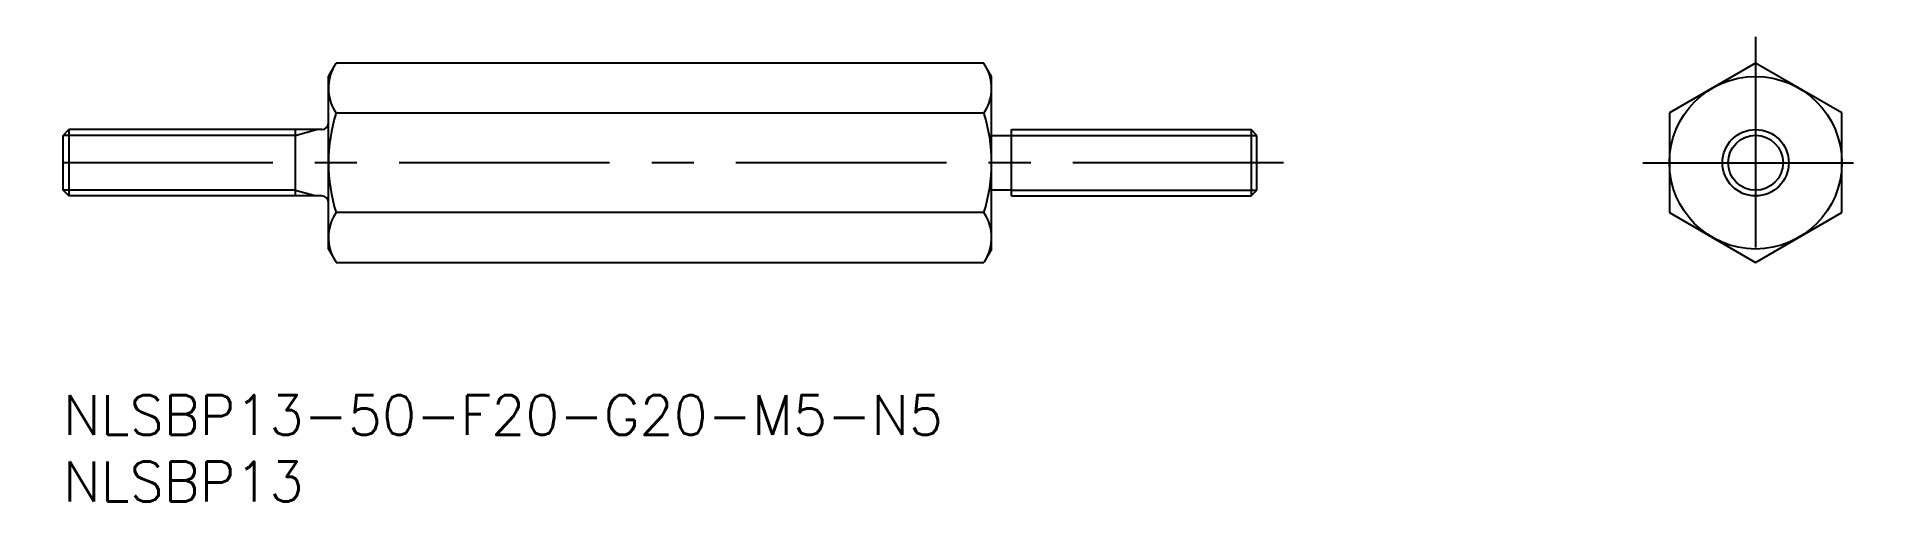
# Model space of a CAD drawing. Extents: x -2 to 136, y -8 to 27.
import ezdxf

# ---------------------------------------------------------------- set-up
doc = ezdxf.new("R2010")
doc.units = 0
doc.header["$LTSCALE"] = 0.5
doc.linetypes.add('CENTER', pattern=[50.8, 31.75, -6.35, 6.35, -6.35])
for name, color, linetype in [('MSM_CENTER', 1, 'CENTER'), ('MSM_CONTINUOUS', 7, 'CONTINUOUS'), ('MSM_NARROW', 5, 'CONTINUOUS'), ('MSM_PART_NUMBER', 7, 'CONTINUOUS')]:
    doc.layers.add(name, color=color, linetype=linetype)
doc.styles.get("Standard").update_dxf_attribs({"font": 'txt.shx', "height": 3, "bigfont": 'bigfont.shx'})

# ---------------------------------------------------------------- blocks, each defined once
blk = doc.blocks.new('*U4')
at = {"layer": 'MSM_PART_NUMBER'}
blk.add_text('NLSBP13-50-F20-G20-M5-N5', height=3, dxfattribs=at).set_placement((0, -3))
blk = doc.blocks.new('*U5')
at = {"layer": 'MSM_PART_NUMBER'}
blk.add_text('NLSBP13', height=3, dxfattribs=at).set_placement((0, -8))

msp = doc.modelspace()

# ---------------------------------------------------------------- linework, layer by layer
at = {"layer": 'MSM_CENTER'}
for p, q in [((127.6, 27.01), (127.6, 8)), ((92, 17.51), (-2, 17.51)), ((119.1, 17.51), (136.1, 17.51))]:
    msp.add_line(p, q, dxfattribs=at)
at = {"layer": 'MSM_CONTINUOUS'}
for p, q in [((20, 24.01), (20.58, 25.01)), ((69.42, 25.01), (20.58, 25.01)), ((70, 24.01), (69.42, 25.01)), ((127.6, 25.01), (121.1, 21.26)), ((134.1, 21.26), (127.6, 25.01)), ((20, 11.01), (20, 24.01)), ((70, 11.01), (70, 24.01)), ((20.58, 21.26), (69.42, 21.26)), ((121.1, 21.26), (121.1, 13.75)), ((134.1, 13.75), (134.1, 21.26)), ((0, 19.57), (0.43, 20.01)), ((0, 15.44), (0, 19.57)), ((19.5, 20.01), (0.43, 20.01)), ((0.43, 20.01), (0.43, 15.01)), ((17.5, 20.01), (17.5, 15.01)), ((70, 19.56), (71.5, 19.56)), ((71.5, 20.01), (89.57, 20.01)), ((71.5, 15.01), (71.5, 20.01)), ((90, 19.57), (89.57, 20.01)), ((89.57, 20.01), (89.57, 15.01)), ((90, 15.44), (90, 19.57)), ((0.43, 15.01), (0, 15.44)), ((70, 15.46), (71.5, 15.46)), ((89.57, 15.01), (90, 15.44)), ((19.5, 15.01), (0.43, 15.01)), ((71.5, 15.01), (89.57, 15.01)), ((69.42, 13.75), (20.58, 13.75)), ((121.1, 13.75), (127.6, 10)), ((127.6, 10), (134.1, 13.75)), ((20, 11.01), (20.58, 10)), ((20.58, 10), (69.42, 10)), ((70, 11.01), (69.42, 10))]:
    msp.add_line(p, q, dxfattribs=at)
for radius in [6.5, 2.5]:
    msp.add_circle((127.6, 17.51), radius, dxfattribs=at)
for centre, radius, start, end in [((23.32, 23.13), 3.32, 154.3842, 214.3842), ((66.68, 23.13), 3.32, 325.6158, 25.6158), ((32.42, 17.51), 12.42, 162.412, 197.588), ((57.58, 17.51), 12.42, 342.412, 17.588), ((19.5, 20.51), 0.5, 270, 0), ((19.5, 14.51), 0.5, 0, 90), ((23.32, 11.88), 3.32, 145.6158, 205.6158), ((66.68, 11.88), 3.32, 334.3842, 34.3842)]:
    msp.add_arc(centre, radius, start, end, dxfattribs=at)
at = {"layer": 'MSM_NARROW'}
for p, q in [((17.5, 19.57), (0, 19.57)), ((17.5, 19.57), (19.1, 20.01)), ((71.5, 19.57), (90, 19.57)), ((17.5, 15.44), (0, 15.44)), ((17.5, 15.44), (19.1, 15.01)), ((71.5, 15.44), (90, 15.44))]:
    msp.add_line(p, q, dxfattribs=at)
msp.add_circle((127.6, 17.51), 2.07, dxfattribs=at)

# ---------------------------------------------------------------- block references
at = {"layer": 'MSM_CONTINUOUS'}
for name in ['*U4', '*U5']:
    msp.add_blockref(name, (0, 0), dxfattribs=at)

doc.saveas('drawing.dxf')
